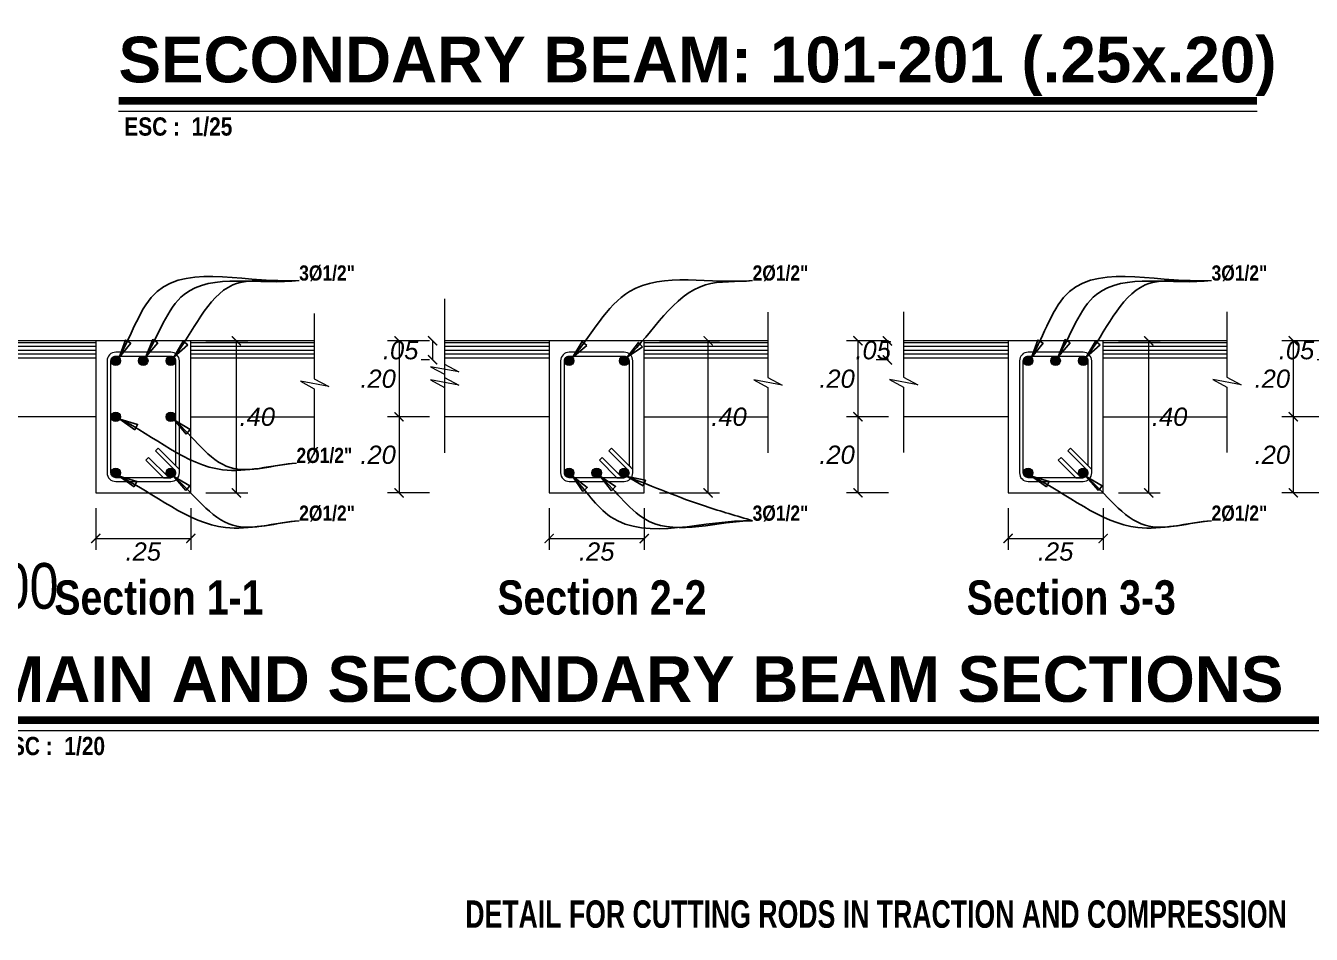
# Model space of a CAD drawing. Header units: millimetres. Extents: x 56 to 215, y 47 to 103.
# Drawn here: x 78.16 to 86.62, y 62.51 to 68.49 of the extents above; entities that cross this region are included whole.
import ezdxf
from ezdxf.enums import TextEntityAlignment as Align

# ---------------------------------------------------------------- set-up
doc = ezdxf.new("R2010")
doc.units = ezdxf.units.MM
doc.linetypes.add('CENTER2', pattern=[28.575, 19.05, -3.175, 3.175, -3.175])
for name, color, linetype, lineweight in [('E_Columna', 3, 'Continuous', 25), ('E_Estribo', 1, 'CENTER2', 20), ('E_Fierros', 2, 'Continuous', 50), ('G_Complemento', 30, 'Continuous', 20), ('G_Sombreados', 8, 'Continuous', 9), ('G_Texto', 122, 'Continuous', 20)]:
    doc.layers.add(name, color=color, linetype=linetype, lineweight=lineweight)
doc.layers.add('G_Acotación', color=171, linetype='Continuous')
doc.styles.add('Acotacion', font='ARIALN.TTF')
doc.styles.add('ARIAL', font='ariali.ttf', dxfattribs={"height": 0.12})
doc.styles.add('Cotas', font='ARIALNB.TTF', dxfattribs={"height": 0.1})
doc.styles.add('Notas', font='ARIALNB.TTF', dxfattribs={"height": 0.15})
doc.styles.add('Titulo', font='arialbd.ttf', dxfattribs={"height": 0.2})
doc.styles.add('TITULOS', font='ARIALNB.TTF', dxfattribs={"height": 0.3})
doc.dimstyles.new('120', dxfattribs={"dimtxt": 1, "dimasz": 0.06, "dimexe": 0.06, "dimexo": 0.1, "dimgap": 0.08, "dimtad": 3, "dimtih": 1, "dimtoh": 1, "dimlfac": 0.4, "dimzin": 1, "dimdsep": 46, "dimtxsty": 'Cotas', "dimblk": 'ARCHTICK', "dimcen": 2.5, "dimdle": 0.06, "dimclrt": 21, "dimazin": 0, "dimtp": 0.2, "dimtm": 0.2, "dimtfac": 1, "dimtix": 1, "dimtmove": 1, "dimatfit": 0, "dimfxl": 1, "dimtolj": 1, "dimtzin": 1, "dimarcsym": 0})
doc.dimstyles.new('Lenin_20', dxfattribs={"dimscale": 0.5, "dimtxt": 0.1, "dimasz": 0.12, "dimexe": 0.15, "dimexo": 0.2, "dimgap": 0.05, "dimtad": 2, "dimtih": 1, "dimtoh": 1, "dimlfac": 0.4, "dimzin": 4, "dimdsep": 46, "dimtxsty": 'ARIAL', "dimblk": 'ARCHTICK', "dimcen": 0.12, "dimclrd": 256, "dimclre": 256, "dimclrt": 4, "dimazin": 1, "dimtm": 1e-09, "dimtfac": 1, "dimtmove": 2, "dimatfit": 2, "dimldrblk": 'ARCHTICK', "dimfxl": 1, "dimtolj": 1, "dimlwd": 13, "dimlwe": 18, "dimarcsym": 0})
doc.dimstyles.new('Lenin_50', dxfattribs={"dimtxt": 0.3, "dimasz": 0.08, "dimexe": 0.15, "dimexo": 0.2, "dimgap": 0.03, "dimtad": 2, "dimtih": 1, "dimtoh": 1, "dimlfac": -1, "dimzin": 4, "dimdsep": 46, "dimtxsty": 'Acotacion', "dimblk": 'ARCHTICK', "dimcen": 0.08, "dimclrd": 256, "dimclre": 256, "dimclrt": 4, "dimazin": 1, "dimtm": 1e-09, "dimtfac": 1, "dimtmove": 2, "dimatfit": 2, "dimfxl": 1, "dimtolj": 1, "dimlwd": 13, "dimlwe": 18, "dimarcsym": 0})

# ---------------------------------------------------------------- blocks, each defined once
blk = doc.blocks.new('_ArchTick')
at = {"color": 0, "linetype": 'ByBlock', "const_width": 0.15}
blk.add_lwpolyline([(-0.5, -0.5), (0.5, 0.5)], dxfattribs=at)
blk = doc.blocks.new('*D554')
at = {"layer": 'Defpoints', "color": 0, "transparency": 16777216}
for p in [(75.8247, 71.0529), (77.3247, 71.0529), (75.8247, 58.5529)]:
    blk.add_point(p, dxfattribs=at)
at = {"layer": 'G_Acotación', "lineweight": 18, "transparency": 16777216}
for p, q in [((76.0247, 71.0529), (77.4747, 71.0529)), ((76.0247, 58.5529), (77.4747, 58.5529))]:
    blk.add_line(p, q, dxfattribs=at)
at = {"layer": 'G_Acotación', "lineweight": 13, "transparency": 16777216}
blk.add_line((77.3247, 58.5529), (77.3247, 71.0529), dxfattribs=at)
at = {"layer": 'G_Acotación', "lineweight": 13, "transparency": 16777216, "xscale": 0.08, "yscale": 0.08, "zscale": 0.08}
for p, rotation in [((77.3247, 71.0529), 90), ((77.3247, 58.5529), 270)]:
    blk.add_blockref('_ArchTick', p, dxfattribs=dict(at, rotation=rotation))
at = {"layer": 'G_Acotación', "color": 4, "lineweight": 5, "transparency": 16777216, "insert": (77.8534, 64.8029), "char_height": 0.3, "attachment_point": 5, "style": 'Acotacion'}
blk.add_mtext('\\A1;12.500', dxfattribs=at)
blk = doc.blocks.new('Titulo')
at = {"style": 'Titulo', "oblique": 20, "flags": 4}
blk.add_attdef('TITULO', (0.0261, 0.1894), '', height=0.3, dxfattribs=at)
at = {"oblique": 20, "flags": 4}
blk.add_attdef('ESCALA', (0.2598, -0.1011), '', height=0.11, dxfattribs=at)
blk = doc.blocks.new('*D669')
at = {"layer": 'Defpoints', "color": 0, "transparency": 16777216}
for p in [(78.6233, 65.4166), (79.2483, 65.4166), (79.2483, 65.1166)]:
    blk.add_point(p, dxfattribs=at)
at = {"layer": 'G_Acotación', "lineweight": 18, "transparency": 16777216}
for p, q in [((78.6233, 65.3166), (78.6233, 65.0416)), ((79.2483, 65.3166), (79.2483, 65.0416))]:
    blk.add_line(p, q, dxfattribs=at)
at = {"layer": 'G_Acotación', "lineweight": 13, "transparency": 16777216}
blk.add_line((78.6233, 65.1166), (79.2483, 65.1166), dxfattribs=at)
at = {"layer": 'G_Acotación', "lineweight": 13, "transparency": 16777216, "xscale": 0.06, "yscale": 0.06, "zscale": 0.06, "rotation": 180}
blk.add_blockref('_ArchTick', (78.6233, 65.1166), dxfattribs=at)
at = {"layer": 'G_Acotación', "lineweight": 13, "transparency": 16777216, "xscale": 0.06, "yscale": 0.06, "zscale": 0.06}
blk.add_blockref('_ArchTick', (79.2483, 65.1166), dxfattribs=at)
at = {"layer": 'G_Acotación', "color": 4, "lineweight": 5, "transparency": 16777216, "insert": (78.9358, 65.0303), "char_height": 0.12, "attachment_point": 5, "style": 'ARIAL'}
blk.add_mtext('\\A1;.25', dxfattribs=at)
blk = doc.blocks.new('*D670')
at = {"layer": 'Defpoints', "color": 0, "transparency": 16777216}
for p in [(79.2483, 66.4166), (79.5483, 66.4166), (79.2483, 65.4166)]:
    blk.add_point(p, dxfattribs=at)
at = {"layer": 'G_Acotación', "lineweight": 18, "transparency": 16777216}
for p, q in [((79.3483, 66.4166), (79.6233, 66.4166)), ((79.3483, 65.4166), (79.6233, 65.4166))]:
    blk.add_line(p, q, dxfattribs=at)
at = {"layer": 'G_Acotación', "lineweight": 13, "transparency": 16777216}
blk.add_line((79.5483, 65.4166), (79.5483, 66.4166), dxfattribs=at)
at = {"layer": 'G_Acotación', "lineweight": 13, "transparency": 16777216, "xscale": 0.06, "yscale": 0.06, "zscale": 0.06}
for p, rotation in [((79.5483, 66.4166), 90), ((79.5483, 65.4166), 270)]:
    blk.add_blockref('_ArchTick', p, dxfattribs=dict(at, rotation=rotation))
at = {"layer": 'G_Acotación', "color": 4, "lineweight": 5, "transparency": 16777216, "insert": (79.6858, 65.9166), "char_height": 0.12, "attachment_point": 5, "style": 'ARIAL'}
blk.add_mtext('\\A1;.40', dxfattribs=at)
blk = doc.blocks.new('*D674')
at = {"layer": 'Defpoints', "color": 0, "transparency": 16777216}
for p in [(81.6052, 65.4166), (82.2302, 65.4166), (82.2302, 65.1166)]:
    blk.add_point(p, dxfattribs=at)
at = {"layer": 'G_Acotación', "lineweight": 18, "transparency": 16777216}
for p, q in [((81.6052, 65.3166), (81.6052, 65.0416)), ((82.2302, 65.3166), (82.2302, 65.0416))]:
    blk.add_line(p, q, dxfattribs=at)
at = {"layer": 'G_Acotación', "lineweight": 13, "transparency": 16777216}
blk.add_line((81.6052, 65.1166), (82.2302, 65.1166), dxfattribs=at)
at = {"layer": 'G_Acotación', "lineweight": 13, "transparency": 16777216, "xscale": 0.06, "yscale": 0.06, "zscale": 0.06, "rotation": 180}
blk.add_blockref('_ArchTick', (81.6052, 65.1166), dxfattribs=at)
at = {"layer": 'G_Acotación', "lineweight": 13, "transparency": 16777216, "xscale": 0.06, "yscale": 0.06, "zscale": 0.06}
blk.add_blockref('_ArchTick', (82.2302, 65.1166), dxfattribs=at)
at = {"layer": 'G_Acotación', "color": 4, "lineweight": 5, "transparency": 16777216, "insert": (81.9177, 65.0303), "char_height": 0.12, "attachment_point": 5, "style": 'ARIAL'}
blk.add_mtext('\\A1;.25', dxfattribs=at)
blk = doc.blocks.new('*D675')
at = {"layer": 'Defpoints', "color": 0, "transparency": 16777216}
for p in [(82.2302, 66.4166), (82.6506, 66.4166), (82.2302, 65.4166)]:
    blk.add_point(p, dxfattribs=at)
at = {"layer": 'G_Acotación', "lineweight": 18, "transparency": 16777216}
for p, q in [((82.3302, 66.4166), (82.7256, 66.4166)), ((82.3302, 65.4166), (82.7256, 65.4166))]:
    blk.add_line(p, q, dxfattribs=at)
at = {"layer": 'G_Acotación', "lineweight": 13, "transparency": 16777216}
blk.add_line((82.6506, 65.4166), (82.6506, 66.4166), dxfattribs=at)
at = {"layer": 'G_Acotación', "lineweight": 13, "transparency": 16777216, "xscale": 0.06, "yscale": 0.06, "zscale": 0.06}
for p, rotation in [((82.6506, 66.4166), 90), ((82.6506, 65.4166), 270)]:
    blk.add_blockref('_ArchTick', p, dxfattribs=dict(at, rotation=rotation))
at = {"layer": 'G_Acotación', "color": 4, "lineweight": 5, "transparency": 16777216, "insert": (82.788, 65.9166), "char_height": 0.12, "attachment_point": 5, "style": 'ARIAL'}
blk.add_mtext('\\A1;.40', dxfattribs=at)
blk = doc.blocks.new('*D676')
at = {"layer": 'Defpoints', "color": 0, "transparency": 16777216}
for p in [(80.9177, 66.4166), (80.8384, 66.2916), (80.9177, 66.2916)]:
    blk.add_point(p, dxfattribs=at)
at = {"layer": 'G_Acotación', "lineweight": 18, "transparency": 16777216}
for p, q in [((80.8177, 66.4166), (80.7634, 66.4166)), ((80.8177, 66.2916), (80.7634, 66.2916))]:
    blk.add_line(p, q, dxfattribs=at)
at = {"layer": 'G_Acotación', "lineweight": 13, "transparency": 16777216}
blk.add_line((80.8384, 66.4166), (80.8384, 66.2916), dxfattribs=at)
at = {"layer": 'G_Acotación', "lineweight": 13, "transparency": 16777216, "xscale": 0.06, "yscale": 0.06, "zscale": 0.06}
for p, rotation in [((80.8384, 66.4166), 90), ((80.8384, 66.2916), 270)]:
    blk.add_blockref('_ArchTick', p, dxfattribs=dict(at, rotation=rotation))
at = {"layer": 'G_Acotación', "color": 4, "lineweight": 5, "transparency": 16777216, "insert": (80.6284, 66.3541), "char_height": 0.12, "attachment_point": 5, "style": 'ARIAL'}
blk.add_mtext('\\A1;.05', dxfattribs=at)
blk = doc.blocks.new('*D677')
at = {"layer": 'Defpoints', "color": 0, "transparency": 16777216}
for p in [(80.9177, 66.4166), (80.6177, 65.9166), (80.9177, 65.9166)]:
    blk.add_point(p, dxfattribs=at)
at = {"layer": 'G_Acotación', "lineweight": 18, "transparency": 16777216}
for p, q in [((80.8177, 66.4166), (80.5427, 66.4166)), ((80.8177, 65.9166), (80.5427, 65.9166))]:
    blk.add_line(p, q, dxfattribs=at)
at = {"layer": 'G_Acotación', "lineweight": 13, "transparency": 16777216}
blk.add_line((80.6177, 66.4166), (80.6177, 65.9166), dxfattribs=at)
at = {"layer": 'G_Acotación', "lineweight": 13, "transparency": 16777216, "xscale": 0.06, "yscale": 0.06, "zscale": 0.06}
for p, rotation in [((80.6177, 66.4166), 90), ((80.6177, 65.9166), 270)]:
    blk.add_blockref('_ArchTick', p, dxfattribs=dict(at, rotation=rotation))
at = {"layer": 'G_Acotación', "color": 4, "lineweight": 5, "transparency": 16777216, "insert": (80.4802, 66.1666), "char_height": 0.12, "attachment_point": 5, "style": 'ARIAL'}
blk.add_mtext('\\A1;.20', dxfattribs=at)
blk = doc.blocks.new('*D678')
at = {"layer": 'Defpoints', "color": 0, "transparency": 16777216}
for p in [(80.9177, 65.9166), (80.6177, 65.4166), (80.9177, 65.4166)]:
    blk.add_point(p, dxfattribs=at)
at = {"layer": 'G_Acotación', "lineweight": 18, "transparency": 16777216}
for p, q in [((80.8177, 65.9166), (80.5427, 65.9166)), ((80.8177, 65.4166), (80.5427, 65.4166))]:
    blk.add_line(p, q, dxfattribs=at)
at = {"layer": 'G_Acotación', "lineweight": 13, "transparency": 16777216}
blk.add_line((80.6177, 65.9166), (80.6177, 65.4166), dxfattribs=at)
at = {"layer": 'G_Acotación', "lineweight": 13, "transparency": 16777216, "xscale": 0.06, "yscale": 0.06, "zscale": 0.06}
for p, rotation in [((80.6177, 65.9166), 90), ((80.6177, 65.4166), 270)]:
    blk.add_blockref('_ArchTick', p, dxfattribs=dict(at, rotation=rotation))
at = {"layer": 'G_Acotación', "color": 4, "lineweight": 5, "transparency": 16777216, "insert": (80.4802, 65.6666), "char_height": 0.12, "attachment_point": 5, "style": 'ARIAL'}
blk.add_mtext('\\A1;.20', dxfattribs=at)
blk = doc.blocks.new('*D681')
at = {"layer": 'Defpoints', "color": 0, "transparency": 16777216}
for p in [(86.7986, 66.4166), (86.7298, 66.2916), (86.7986, 66.2916)]:
    blk.add_point(p, dxfattribs=at)
at = {"layer": 'G_Acotación', "lineweight": 18, "transparency": 16777216}
for p, q in [((86.6986, 66.4166), (86.6548, 66.4166)), ((86.6986, 66.2916), (86.6548, 66.2916))]:
    blk.add_line(p, q, dxfattribs=at)
at = {"layer": 'G_Acotación', "lineweight": 13, "transparency": 16777216}
blk.add_line((86.7298, 66.4166), (86.7298, 66.2916), dxfattribs=at)
at = {"layer": 'G_Acotación', "lineweight": 13, "transparency": 16777216, "xscale": 0.06, "yscale": 0.06, "zscale": 0.06}
for p, rotation in [((86.7298, 66.4166), 90), ((86.7298, 66.2916), 270)]:
    blk.add_blockref('_ArchTick', p, dxfattribs=dict(at, rotation=rotation))
at = {"layer": 'G_Acotación', "color": 4, "lineweight": 5, "transparency": 16777216, "insert": (86.5198, 66.3541), "char_height": 0.12, "attachment_point": 5, "style": 'ARIAL'}
blk.add_mtext('\\A1;.05', dxfattribs=at)
blk = doc.blocks.new('*D682')
at = {"layer": 'Defpoints', "color": 0, "transparency": 16777216}
for p in [(86.7986, 66.4166), (86.4986, 65.9166), (86.7986, 65.9166)]:
    blk.add_point(p, dxfattribs=at)
at = {"layer": 'G_Acotación', "lineweight": 18, "transparency": 16777216}
for p, q in [((86.6986, 66.4166), (86.4236, 66.4166)), ((86.6986, 65.9166), (86.4236, 65.9166))]:
    blk.add_line(p, q, dxfattribs=at)
at = {"layer": 'G_Acotación', "lineweight": 13, "transparency": 16777216}
blk.add_line((86.4986, 66.4166), (86.4986, 65.9166), dxfattribs=at)
at = {"layer": 'G_Acotación', "lineweight": 13, "transparency": 16777216, "xscale": 0.06, "yscale": 0.06, "zscale": 0.06}
for p, rotation in [((86.4986, 66.4166), 90), ((86.4986, 65.9166), 270)]:
    blk.add_blockref('_ArchTick', p, dxfattribs=dict(at, rotation=rotation))
at = {"layer": 'G_Acotación', "color": 4, "lineweight": 5, "transparency": 16777216, "insert": (86.3611, 66.1666), "char_height": 0.12, "attachment_point": 5, "style": 'ARIAL'}
blk.add_mtext('\\A1;.20', dxfattribs=at)
blk = doc.blocks.new('*D683')
at = {"layer": 'Defpoints', "color": 0, "transparency": 16777216}
for p in [(86.7986, 65.9166), (86.4986, 65.4166), (86.7986, 65.4166)]:
    blk.add_point(p, dxfattribs=at)
at = {"layer": 'G_Acotación', "lineweight": 18, "transparency": 16777216}
for p, q in [((86.6986, 65.9166), (86.4236, 65.9166)), ((86.6986, 65.4166), (86.4236, 65.4166))]:
    blk.add_line(p, q, dxfattribs=at)
at = {"layer": 'G_Acotación', "lineweight": 13, "transparency": 16777216}
blk.add_line((86.4986, 65.9166), (86.4986, 65.4166), dxfattribs=at)
at = {"layer": 'G_Acotación', "lineweight": 13, "transparency": 16777216, "xscale": 0.06, "yscale": 0.06, "zscale": 0.06}
for p, rotation in [((86.4986, 65.9166), 90), ((86.4986, 65.4166), 270)]:
    blk.add_blockref('_ArchTick', p, dxfattribs=dict(at, rotation=rotation))
at = {"layer": 'G_Acotación', "color": 4, "lineweight": 5, "transparency": 16777216, "insert": (86.3611, 65.6666), "char_height": 0.12, "attachment_point": 5, "style": 'ARIAL'}
blk.add_mtext('\\A1;.20', dxfattribs=at)
blk = doc.blocks.new('*D684')
at = {"layer": 'Defpoints', "color": 0, "transparency": 16777216}
for p in [(84.6233, 65.4166), (85.2483, 65.4166), (85.2483, 65.1166)]:
    blk.add_point(p, dxfattribs=at)
at = {"layer": 'G_Acotación', "lineweight": 18, "transparency": 16777216}
for p, q in [((84.6233, 65.3166), (84.6233, 65.0416)), ((85.2483, 65.3166), (85.2483, 65.0416))]:
    blk.add_line(p, q, dxfattribs=at)
at = {"layer": 'G_Acotación', "lineweight": 13, "transparency": 16777216}
blk.add_line((84.6233, 65.1166), (85.2483, 65.1166), dxfattribs=at)
at = {"layer": 'G_Acotación', "lineweight": 13, "transparency": 16777216, "xscale": 0.06, "yscale": 0.06, "zscale": 0.06, "rotation": 180}
blk.add_blockref('_ArchTick', (84.6233, 65.1166), dxfattribs=at)
at = {"layer": 'G_Acotación', "lineweight": 13, "transparency": 16777216, "xscale": 0.06, "yscale": 0.06, "zscale": 0.06}
blk.add_blockref('_ArchTick', (85.2483, 65.1166), dxfattribs=at)
at = {"layer": 'G_Acotación', "color": 4, "lineweight": 5, "transparency": 16777216, "insert": (84.9358, 65.0303), "char_height": 0.12, "attachment_point": 5, "style": 'ARIAL'}
blk.add_mtext('\\A1;.25', dxfattribs=at)
blk = doc.blocks.new('*D685')
at = {"layer": 'Defpoints', "color": 0, "transparency": 16777216}
for p in [(85.2483, 66.4166), (85.5483, 66.4166), (85.2483, 65.4166)]:
    blk.add_point(p, dxfattribs=at)
at = {"layer": 'G_Acotación', "lineweight": 18, "transparency": 16777216}
for p, q in [((85.3483, 66.4166), (85.6233, 66.4166)), ((85.3483, 65.4166), (85.6233, 65.4166))]:
    blk.add_line(p, q, dxfattribs=at)
at = {"layer": 'G_Acotación', "lineweight": 13, "transparency": 16777216}
blk.add_line((85.5483, 65.4166), (85.5483, 66.4166), dxfattribs=at)
at = {"layer": 'G_Acotación', "lineweight": 13, "transparency": 16777216, "xscale": 0.06, "yscale": 0.06, "zscale": 0.06}
for p, rotation in [((85.5483, 66.4166), 90), ((85.5483, 65.4166), 270)]:
    blk.add_blockref('_ArchTick', p, dxfattribs=dict(at, rotation=rotation))
at = {"layer": 'G_Acotación', "color": 4, "lineweight": 5, "transparency": 16777216, "insert": (85.6858, 65.9166), "char_height": 0.12, "attachment_point": 5, "style": 'ARIAL'}
blk.add_mtext('\\A1;.40', dxfattribs=at)
blk = doc.blocks.new('*D686')
at = {"layer": 'Defpoints', "color": 0, "transparency": 16777216}
for p in [(83.9358, 66.4166), (83.8296, 66.2916), (83.9358, 66.2916)]:
    blk.add_point(p, dxfattribs=at)
at = {"layer": 'G_Acotación', "lineweight": 18, "transparency": 16777216}
for p, q in [((83.8358, 66.4166), (83.7546, 66.4166)), ((83.8358, 66.2916), (83.7546, 66.2916))]:
    blk.add_line(p, q, dxfattribs=at)
at = {"layer": 'G_Acotación', "lineweight": 13, "transparency": 16777216}
blk.add_line((83.8296, 66.4166), (83.8296, 66.2916), dxfattribs=at)
at = {"layer": 'G_Acotación', "lineweight": 13, "transparency": 16777216, "xscale": 0.06, "yscale": 0.06, "zscale": 0.06}
for p, rotation in [((83.8296, 66.4166), 90), ((83.8296, 66.2916), 270)]:
    blk.add_blockref('_ArchTick', p, dxfattribs=dict(at, rotation=rotation))
at = {"layer": 'G_Acotación', "color": 4, "lineweight": 5, "transparency": 16777216, "insert": (83.7358, 66.3541), "char_height": 0.12, "attachment_point": 5, "style": 'ARIAL'}
blk.add_mtext('\\A1;.05', dxfattribs=at)
blk = doc.blocks.new('*D687')
at = {"layer": 'Defpoints', "color": 0, "transparency": 16777216}
for p in [(83.9358, 66.4166), (83.6358, 65.9166), (83.9358, 65.9166)]:
    blk.add_point(p, dxfattribs=at)
at = {"layer": 'G_Acotación', "lineweight": 18, "transparency": 16777216}
for p, q in [((83.8358, 66.4166), (83.5608, 66.4166)), ((83.8358, 65.9166), (83.5608, 65.9166))]:
    blk.add_line(p, q, dxfattribs=at)
at = {"layer": 'G_Acotación', "lineweight": 13, "transparency": 16777216}
blk.add_line((83.6358, 66.4166), (83.6358, 65.9166), dxfattribs=at)
at = {"layer": 'G_Acotación', "lineweight": 13, "transparency": 16777216, "xscale": 0.06, "yscale": 0.06, "zscale": 0.06}
for p, rotation in [((83.6358, 66.4166), 90), ((83.6358, 65.9166), 270)]:
    blk.add_blockref('_ArchTick', p, dxfattribs=dict(at, rotation=rotation))
at = {"layer": 'G_Acotación', "color": 4, "lineweight": 5, "transparency": 16777216, "insert": (83.4984, 66.1666), "char_height": 0.12, "attachment_point": 5, "style": 'ARIAL'}
blk.add_mtext('\\A1;.20', dxfattribs=at)
blk = doc.blocks.new('*D688')
at = {"layer": 'Defpoints', "color": 0, "transparency": 16777216}
for p in [(83.9358, 65.9166), (83.6358, 65.4166), (83.9358, 65.4166)]:
    blk.add_point(p, dxfattribs=at)
at = {"layer": 'G_Acotación', "lineweight": 18, "transparency": 16777216}
for p, q in [((83.8358, 65.9166), (83.5608, 65.9166)), ((83.8358, 65.4166), (83.5608, 65.4166))]:
    blk.add_line(p, q, dxfattribs=at)
at = {"layer": 'G_Acotación', "lineweight": 13, "transparency": 16777216}
blk.add_line((83.6358, 65.9166), (83.6358, 65.4166), dxfattribs=at)
at = {"layer": 'G_Acotación', "lineweight": 13, "transparency": 16777216, "xscale": 0.06, "yscale": 0.06, "zscale": 0.06}
for p, rotation in [((83.6358, 65.9166), 90), ((83.6358, 65.4166), 270)]:
    blk.add_blockref('_ArchTick', p, dxfattribs=dict(at, rotation=rotation))
at = {"layer": 'G_Acotación', "color": 4, "lineweight": 5, "transparency": 16777216, "insert": (83.4984, 65.6666), "char_height": 0.12, "attachment_point": 5, "style": 'ARIAL'}
blk.add_mtext('\\A1;.20', dxfattribs=at)

msp = doc.modelspace()

# ---------------------------------------------------------------- hatches: boundary and pattern name
at = {"layer": 'E_Fierros', "lineweight": 5}
for points in [[(78.7858, 66.2853, 1), (78.7233, 66.2853, 1)], [(78.9671, 66.2853, 1), (78.9046, 66.2853, 1)], [(79.1483, 66.2853, 1), (79.0858, 66.2853, 1)], [(81.7677, 66.2853, 1), (81.7052, 66.2853, 1)], [(82.1302, 66.2853, 1), (82.0677, 66.2853, 1)], [(84.7858, 66.2853, 1), (84.7233, 66.2853, 1)], [(84.9671, 66.2853, 1), (84.9046, 66.2853, 1)], [(85.1483, 66.2853, 1), (85.0858, 66.2853, 1)], [(78.7858, 65.9166, 1), (78.7233, 65.9166, 1)], [(79.1483, 65.9166, 1), (79.0858, 65.9166, 1)], [(78.7858, 65.5478, 1), (78.7233, 65.5478, 1)], [(79.1483, 65.5478, 1), (79.0858, 65.5478, 1)], [(81.7677, 65.5478, 1), (81.7052, 65.5478, 1)], [(81.9489, 65.5478, 1), (81.8864, 65.5478, 1)], [(82.1302, 65.5478, 1), (82.0677, 65.5478, 1)], [(84.7858, 65.5478, 1), (84.7233, 65.5478, 1)], [(85.1483, 65.5478, 1), (85.0858, 65.5478, 1)]]:
    msp.add_hatch(color=256, dxfattribs=at).paths.add_polyline_path(points)
at = {"layer": 'G_Sombreados', "lineweight": 5}
h = msp.add_hatch(dxfattribs=at)
h.set_pattern_fill('LINE', color=256, scale=0.008, style=0)
h.set_pattern_definition([(0, (-8.571574, 47.71184), (0, 0.0254), [])])
h.paths.add_polyline_path([(79.2483, 66.4166), (79.2483, 66.2916), (80.0608, 66.2916), (80.0608, 66.4166)])
h.paths.add_polyline_path([(78.6233, 66.2916), (78.6233, 66.4166), (77.9358, 66.4166), (77.9358, 66.2916)])
h = msp.add_hatch(dxfattribs=at)
h.set_pattern_fill('LINE', color=256, scale=0.008, style=0)
h.set_pattern_definition([(0, (-5.589744, 47.71184), (0, 0.0254), [])])
h.paths.add_polyline_path([(82.2302, 66.4166), (82.2302, 66.2916), (83.0427, 66.2916), (83.0427, 66.4166)])
h.paths.add_polyline_path([(81.6052, 66.2916), (81.6052, 66.4166), (80.9177, 66.4166), (80.9177, 66.2916)])
h = msp.add_hatch(dxfattribs=at)
h.set_pattern_fill('LINE', color=256, scale=0.008, style=0)
h.set_pattern_definition([(0, (-2.571574, 47.71184), (0, 0.0254), [])])
h.paths.add_polyline_path([(85.2483, 66.4166), (85.2483, 66.2916), (86.0608, 66.2916), (86.0608, 66.4166)])
h.paths.add_polyline_path([(84.6233, 66.2916), (84.6233, 66.4166), (83.9358, 66.4166), (83.9358, 66.2916)])

# ---------------------------------------------------------------- linework, layer by layer
at = {"layer": 'E_Columna', "lineweight": 5}
for points in [[(78.6233, 65.4166), (79.2483, 65.4166), (79.2483, 66.4166), (78.6233, 66.4166)], [(81.6052, 65.4166), (82.2302, 65.4166), (82.2302, 66.4166), (81.6052, 66.4166)], [(84.6233, 65.4166), (85.2483, 65.4166), (85.2483, 66.4166), (84.6233, 66.4166)]]:
    msp.add_lwpolyline(points, close=True, dxfattribs=at)
at = {"layer": 'E_Estribo', "linetype": 'Continuous', "lineweight": 5}
for points in [[(79.1171, 65.4916, 0.414214), (79.1733, 65.5478), (79.1733, 65.5711), (79.0331, 65.7113), (79.0154, 65.6936), (79.1392, 65.5699, -0.198912), (79.1483, 65.5478, -0.414214), (79.1171, 65.5166), (78.7546, 65.5166, -0.414214), (78.7233, 65.5478), (78.7233, 66.2853, -0.414214), (78.7546, 66.3166), (79.1171, 66.3166, -0.414214), (79.1483, 66.2853), (79.1483, 65.5961), (79.1733, 65.5711), (79.1733, 66.2853, 0.414214), (79.1171, 66.3416), (78.7546, 66.3416, 0.414214), (78.6983, 66.2853), (78.6983, 65.5478, 0.414214), (78.7546, 65.4916)], [(82.0989, 65.4916, 0.414214), (82.1552, 65.5478), (82.1552, 65.5711), (82.0149, 65.7113), (81.9973, 65.6936), (82.121, 65.5699, -0.198912), (82.1302, 65.5478, -0.414214), (82.0989, 65.5166), (81.7364, 65.5166, -0.414214), (81.7052, 65.5478), (81.7052, 66.2853, -0.414214), (81.7364, 66.3166), (82.0989, 66.3166, -0.414214), (82.1302, 66.2853), (82.1302, 65.5961), (82.1552, 65.5711), (82.1552, 66.2853, 0.414214), (82.0989, 66.3416), (81.7364, 66.3416, 0.414214), (81.6802, 66.2853), (81.6802, 65.5478, 0.414214), (81.7364, 65.4916)], [(85.1171, 65.4916, 0.414214), (85.1733, 65.5478), (85.1733, 65.5711), (85.0331, 65.7113), (85.0154, 65.6936), (85.1392, 65.5699, -0.198912), (85.1483, 65.5478, -0.414214), (85.1171, 65.5166), (84.7546, 65.5166, -0.414214), (84.7233, 65.5478), (84.7233, 66.2853, -0.414214), (84.7546, 66.3166), (85.1171, 66.3166, -0.414214), (85.1483, 66.2853), (85.1483, 65.5961), (85.1733, 65.5711), (85.1733, 66.2853, 0.414214), (85.1171, 66.3416), (84.7546, 66.3416, 0.414214), (84.6983, 66.2853), (84.6983, 65.5478, 0.414214), (84.7546, 65.4916)], [(78.9712, 65.6495), (78.9536, 65.6318), (79.0688, 65.5166), (79.1171, 65.5166, -0.198912), (79.095, 65.5257)], [(81.9531, 65.6495), (81.9354, 65.6318), (82.0506, 65.5166), (82.0989, 65.5166, -0.198912), (82.0768, 65.5257)], [(84.9712, 65.6495), (84.9536, 65.6318), (85.0688, 65.5166), (85.1171, 65.5166, -0.198912), (85.095, 65.5257)]]:
    msp.add_lwpolyline(points, format="xyb", close=True, dxfattribs=at)
at = {"layer": 'E_Fierros', "lineweight": 5}
for centre in [(78.7546, 66.2853), (78.7546, 66.2853), (78.9358, 66.2853), (78.9358, 66.2853), (79.1171, 66.2853), (79.1171, 66.2853), (81.7364, 66.2853), (81.7364, 66.2853), (82.0989, 66.2853), (82.0989, 66.2853), (84.7546, 66.2853), (84.7546, 66.2853), (84.9358, 66.2853), (84.9358, 66.2853), (85.1171, 66.2853), (85.1171, 66.2853), (78.7546, 65.9166), (78.7546, 65.9166), (79.1171, 65.9166), (79.1171, 65.9166), (78.7546, 65.5478), (79.1171, 65.5478), (79.1171, 65.5478), (81.7364, 65.5478), (81.9177, 65.5478), (81.9177, 65.5478), (82.0989, 65.5478), (82.0989, 65.5478), (84.7546, 65.5478), (85.1171, 65.5478), (85.1171, 65.5478)]:
    msp.add_circle(centre, 0.0312, dxfattribs=at)
at = {"layer": 'G_Acotación', "lineweight": 5}
for p in [(78.9358, 66.2853), (84.9358, 66.2853)]:
    msp.add_point(p, dxfattribs=at)
at = {"layer": 'G_Complemento', "lineweight": 5}
for p, q in [((80.0608, 66.4166), (77.9358, 66.4166)), ((83.0427, 66.4166), (80.9177, 66.4166)), ((86.0608, 66.4166), (83.9358, 66.4166)), ((78.6233, 65.9166), (77.9358, 65.9166)), ((79.2483, 65.9166), (80.0608, 65.9166)), ((81.6052, 65.9166), (80.9177, 65.9166)), ((82.2302, 65.9166), (83.0427, 65.9166)), ((84.6233, 65.9166), (83.9358, 65.9166)), ((85.2483, 65.9166), (86.0608, 65.9166))]:
    msp.add_line(p, q, dxfattribs=at)
for points in [[(80.9177, 66.6916), (80.9177, 66.2623), (81.0122, 66.2116), (80.8257, 66.2465), (80.9177, 66.1973), (80.9177, 65.7666)], [(80.0608, 66.5953), (80.0608, 66.1661), (80.1554, 66.1154), (79.9688, 66.1502), (80.0608, 66.1011), (80.0608, 65.6703)], [(80.9177, 66.6048), (80.9177, 66.1756), (81.0122, 66.1249), (80.8257, 66.1597), (80.9177, 66.1106), (80.9177, 65.6798)], [(83.0427, 66.6048), (83.0427, 66.1756), (83.1372, 66.1249), (82.9507, 66.1597), (83.0427, 66.1106), (83.0427, 65.6798)], [(83.9358, 66.6067), (83.9358, 66.1775), (84.0304, 66.1268), (83.8438, 66.1617), (83.9358, 66.1125), (83.9358, 65.6817)], [(83.9358, 66.6067), (83.9358, 66.1775), (84.0304, 66.1268), (83.8438, 66.1617), (83.9358, 66.1125), (83.9358, 65.6817)], [(86.0608, 66.6067), (86.0608, 66.1775), (86.1554, 66.1268), (85.9688, 66.1617), (86.0608, 66.1125), (86.0608, 65.6817)]]:
    msp.add_lwpolyline(points, dxfattribs=at)
at = {"layer": 'G_Texto', "lineweight": 5, "const_width": 0.05}
for points in [[(78.7731, 67.9947), (86.2605, 67.9947)], [(77.9358, 63.9217), (89.0416, 63.9217)]]:
    msp.add_lwpolyline(points, dxfattribs=at)
at = {"layer": 'G_Texto', "lineweight": 5}
for points in [[(78.7731, 67.9264), (86.2605, 67.9264)], [(77.9358, 63.8534), (89.0416, 63.8534)]]:
    msp.add_lwpolyline(points, dxfattribs=at)

# ---------------------------------------------------------------- block references
ref = msp.add_blockref('Titulo', (78.7731, 67.9264), dxfattribs=at)
ref.add_attrib('TITULO', 'SECONDARY BEAM: 101-201 (.25x.20)', (78.7731, 68.1158), dxfattribs={"layer": '0', "height": 0.3, "style": 'Titulo', "flags": 4})
ref.add_attrib('ESCALA', ' ESC :  1/25', (78.7731, 67.7655), dxfattribs={"layer": '0', "height": 0.12, "style": 'Cotas', "flags": 4})
ref = msp.add_blockref('Titulo', (77.9358, 63.8534), dxfattribs=at)
ref.add_attrib('TITULO', 'MAIN AND SECONDARY BEAM SECTIONS', (77.9358, 64.0428), dxfattribs={"layer": '0', "height": 0.3, "style": 'Titulo', "flags": 4})
ref.add_attrib('ESCALA', ' ESC :  1/20', (77.9358, 63.6925), dxfattribs={"layer": '0', "height": 0.12, "style": 'Cotas', "flags": 4})

# ---------------------------------------------------------------- texts
at = {"layer": 'E_Columna', "lineweight": 5, "style": 'Notas'}
for s, p in [('Section 1-1', (79.0387, 64.6166)), ('Section 2-2', (81.9523, 64.6166)), ('Section 3-3', (85.0387, 64.6166))]:
    msp.add_text(s, height=0.225, rotation=0.03015, dxfattribs=at).set_placement(p, align=Align.CENTER)
at = {"layer": 'G_Texto', "color": 4, "lineweight": 5, "style": 'Cotas'}
for s, p in [('3Ø1/2"', (79.9612, 66.8125)), ('2Ø1/2"', (82.9431, 66.8125)), ('3Ø1/2"', (85.9612, 66.8125)), ('2Ø1/2"', (79.9434, 65.6131)), ('2Ø1/2"', (79.9612, 65.2335)), ('3Ø1/2"', (82.9431, 65.2335)), ('2Ø1/2"', (85.9612, 65.2335))]:
    msp.add_text(s, height=0.1, rotation=360, dxfattribs=at).set_placement(p)
at = {"layer": 'G_Texto', "lineweight": 5, "style": 'TITULOS', "width": 0.85}
msp.add_text('DETAIL FOR CUTTING RODS IN TRACTION AND COMPRESSION', height=0.18, dxfattribs=at).set_placement((83.7549, 62.5573), align=Align.CENTER)

# ---------------------------------------------------------------- dimensions: what is measured, and where the dimension line sits
at = {"layer": 'G_Acotación', "lineweight": 5}
dim = msp.add_linear_dim(base=(77.3247, 71.0529), p1=(75.8247, 58.5529), p2=(75.8247, 71.0529), angle=90, dimstyle='Lenin_50', override={"dimdec": 3, "dimfxl": 0.06}, dxfattribs=at)
dim.commit()
dim.dimension.update_dxf_attribs({"geometry": '*D554', "text_midpoint": (77.8534, 64.8029)})
for base, p1, p2, picture, middle in [((79.5483, 66.4166), (79.2483, 65.4166), (79.2483, 66.4166), '*D670', (79.6858, 65.9166)), ((80.6177, 65.9166), (80.9177, 66.4166), (80.9177, 65.9166), '*D677', (80.4802, 66.1666)), ((80.8384, 66.2916), (80.9177, 66.4166), (80.9177, 66.2916), '*D676', (80.6284, 66.3541)), ((82.6506, 66.4166), (82.2302, 65.4166), (82.2302, 66.4166), '*D675', (82.788, 65.9166)), ((83.6358, 65.9166), (83.9358, 66.4166), (83.9358, 65.9166), '*D687', (83.4984, 66.1666)), ((85.5483, 66.4166), (85.2483, 65.4166), (85.2483, 66.4166), '*D685', (85.6858, 65.9166)), ((86.4986, 65.9166), (86.7986, 66.4166), (86.7986, 65.9166), '*D682', (86.3611, 66.1666)), ((86.7298, 66.2916), (86.7986, 66.4166), (86.7986, 66.2916), '*D681', (86.5198, 66.3541)), ((80.6177, 65.4166), (80.9177, 65.9166), (80.9177, 65.4166), '*D678', (80.4802, 65.6666)), ((83.6358, 65.4166), (83.9358, 65.9166), (83.9358, 65.4166), '*D688', (83.4984, 65.6666)), ((86.4986, 65.4166), (86.7986, 65.9166), (86.7986, 65.4166), '*D683', (86.3611, 65.6666))]:
    dim = msp.add_linear_dim(base=base, p1=p1, p2=p2, angle=90, dimstyle='Lenin_20', dxfattribs=at)
    dim.commit()
    dim.dimension.update_dxf_attribs({"geometry": picture, "text_midpoint": middle})
dim = msp.add_linear_dim(base=(83.8296, 66.2916), p1=(83.9358, 66.4166), p2=(83.9358, 66.2916), angle=90, dimstyle='Lenin_20', dxfattribs=at)
dim.commit()
dim.dimension.update_dxf_attribs({"geometry": '*D686', "text_midpoint": (83.7358, 66.3541), "dimtype": 160})
for base, p1, p2, picture, middle in [((79.2483, 65.1166), (78.6233, 65.4166), (79.2483, 65.4166), '*D669', (78.9358, 65.0303)), ((82.2302, 65.1166), (81.6052, 65.4166), (82.2302, 65.4166), '*D674', (81.9177, 65.0303)), ((85.2483, 65.1166), (84.6233, 65.4166), (85.2483, 65.4166), '*D684', (84.9358, 65.0303))]:
    dim = msp.add_linear_dim(base=base, p1=p1, p2=p2, dimstyle='Lenin_20', dxfattribs=at)
    dim.commit()
    dim.dimension.update_dxf_attribs({"geometry": picture, "text_midpoint": middle})

# ---------------------------------------------------------------- leaders
at = {"layer": 'G_Texto', "lineweight": 5, "path_type": 1}
for points in [[(78.7767, 66.3074), (79.0273, 66.7413), (79.9612, 66.8125)], [(84.7767, 66.3074), (85.0273, 66.7413), (85.9612, 66.8125)], [(78.9517, 66.3122), (79.2042, 66.7214), (79.9612, 66.8125)], [(79.1366, 66.3097), (79.5255, 66.7838), (79.9612, 66.8125)], [(81.7585, 66.3074), (82.1341, 66.7413), (82.9431, 66.8125)], [(82.1184, 66.3097), (82.6323, 66.7838), (82.9431, 66.8125)], [(84.9517, 66.3122), (85.2042, 66.7214), (85.9612, 66.8125)], [(85.1366, 66.3097), (85.5255, 66.7838), (85.9612, 66.8125)], [(78.7824, 65.9024), (79.4579, 65.5685), (79.9434, 65.6131)], [(79.1404, 65.8958), (79.5076, 65.5832), (79.9434, 65.6131)], [(78.7772, 65.5263), (79.4757, 65.1888), (79.9612, 65.2335)], [(79.1366, 65.5234), (79.5255, 65.2035), (79.9612, 65.2335)], [(81.7591, 65.5263), (82.0091, 65.2602), (82.9431, 65.2335)], [(81.9403, 65.5263), (82.2636, 65.2287), (82.9431, 65.2335)], [(82.1185, 65.5234), (82.6323, 65.3285), (82.9431, 65.2335)], [(84.7772, 65.5263), (85.4757, 65.1888), (85.9612, 65.2335)], [(85.1366, 65.5234), (85.5255, 65.2035), (85.9612, 65.2335)]]:
    msp.add_leader(points, dimstyle='120', override={"dimasz": 0.12, "dimgap": 0.08, "dimtad": 0, "dimclrd": 256, "dimldrblk": 'ClosedBlank'}, dxfattribs=at)

doc.saveas('drawing.dxf')
